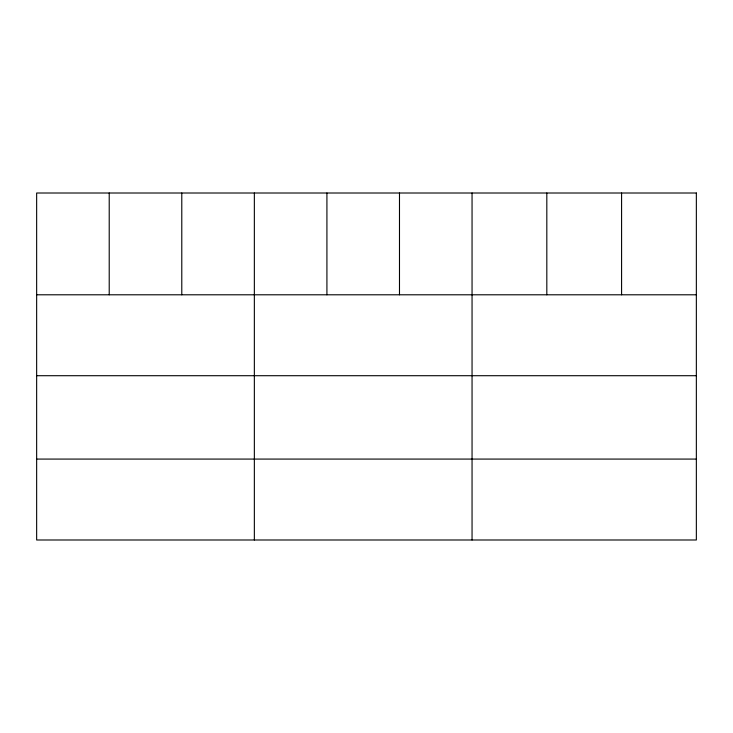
<?xml version="1.0" encoding="UTF-8"?>
<svg xmlns="http://www.w3.org/2000/svg" width="733" height="733" viewBox="0 0 733 733"><rect width="100%" height="100%" fill="white"/><g stroke="black" fill="none" stroke-linecap="round" stroke-linejoin="round"><path stroke-width="1.1" d="M36.65 294.794L696.35 294.794M36.65 375.708L696.35 375.708M36.65 459.078L696.35 459.078M621.584 193.008L621.584 294.794M546.818 193.008L546.818 294.794M472.052 193.008L472.052 539.992M399.485 193.008L399.485 294.794M326.918 193.008L326.918 294.794M254.351 193.008L254.351 539.992M181.784 193.008L181.784 294.794M109.217 193.008L109.217 294.794M696.35 193.008L36.65 193.008L36.65 539.992L696.35 539.992L696.35 193.008"/></g></svg>
